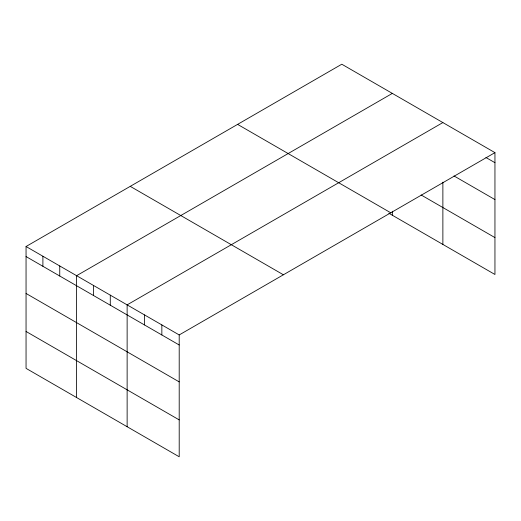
<?xml version="1.0" encoding="UTF-8"?>
<svg xmlns="http://www.w3.org/2000/svg" width="521" height="521" viewBox="0 0 521 521"><rect width="100%" height="100%" fill="white"/><g stroke="black" fill="none" stroke-linecap="round" stroke-linejoin="round"><path stroke-width="0.78" d="M494.95 152.64L179.204 334.938L179.204 456.78L26.05 368.36L26.05 246.511L341.796 64.22L494.95 152.64L494.95 274.489L388.829 213.219M392.339 93.396L76.594 275.694L76.594 397.536M442.876 122.578L127.131 304.87L127.131 426.719M485.924 157.485L494.95 162.695M453.986 175.935L494.95 199.582M421.118 194.971L494.95 237.596M237.602 124.376L390.757 212.796M130.243 186.355L283.398 274.775M26.05 246.511L179.204 334.938M26.05 256.566L179.204 344.987M26.05 293.46L179.204 381.88M26.05 331.467L179.204 419.887M442.876 182.194L442.876 244.427M392.339 211.233L392.339 215.245M161.849 324.915L161.849 334.964M144.486 314.892L144.486 324.948M110.283 295.147L110.283 305.195M93.435 285.417L93.435 295.472M59.746 265.964L59.746 276.019M42.898 256.241L42.898 266.29"/></g></svg>
